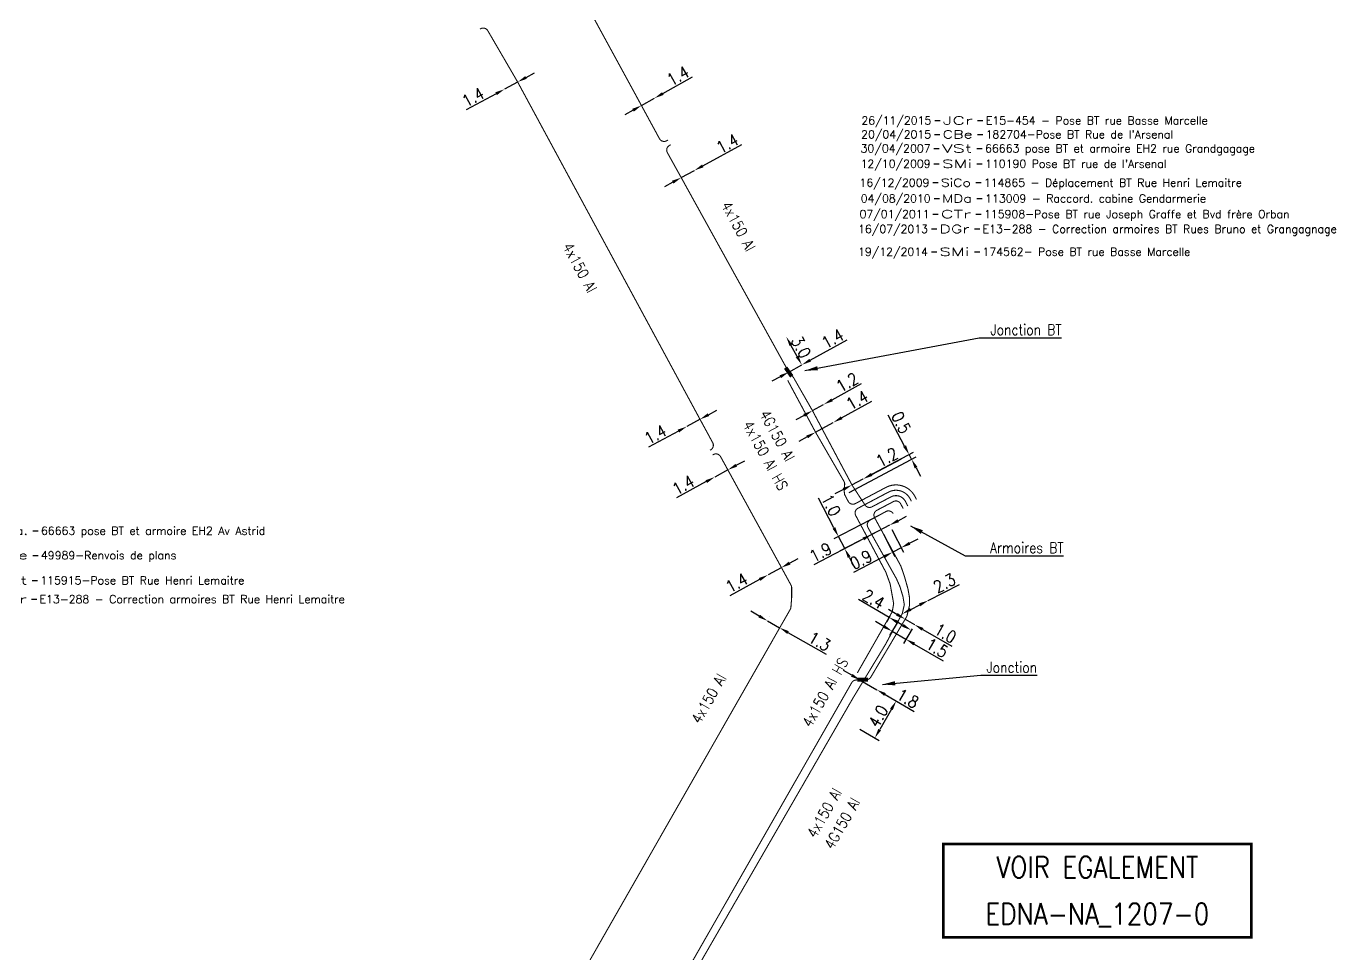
# Model space of a CAD drawing. Header units: millimetres. Extents: x 184011 to 185000, y 128010 to 128993.
# Drawn here: x 184451.2 to 184573.9, y 128199 to 128286 of the extents above; entities that cross this region are included whole.
import ezdxf
from ezdxf.enums import TextEntityAlignment as Align

# ---------------------------------------------------------------- set-up
doc = ezdxf.new("R2010")
doc.units = ezdxf.units.MM
doc.header["$PDMODE"] = 34
doc.linetypes.add('B_ST_Al', pattern=[2000, 1000, 1000])
doc.layers.get('0').update_dxf_attribs({"linetype": 'CONTINUOUS'})
doc.layers.get('DEFPOINTS').update_dxf_attribs({"linetype": 'CONTINUOUS'})
for name, color, linetype in [('B_110', 1, 'CONTINUOUS'), ('B_300', 7, 'CONTINUOUS'), ('B_908', 252, 'CONTINUOUS'), ('B_930', 7, 'CONTINUOUS')]:
    doc.layers.add(name, color=color, linetype=linetype)
doc.layers.add('B_910', color=7, linetype='CONTINUOUS', plot=False)
doc.styles.get("Standard").update_dxf_attribs({"font": 'romans.shx', "width": 0.85})
doc.linetypes.add('BT_HS', pattern='A,2,-1,["E",Standard,S=0.85,R=0,X=-0.27,Y=-0.4],-1', length=4)
doc.dimstyles.get("Standard").update_dxf_attribs({"dimtxt": 1.5, "dimasz": 1.2, "dimexe": 0.625, "dimexo": 0.625, "dimgap": 0.25, "dimtad": 1, "dimdec": 1, "dimzin": 0, "dimdsep": 46, "dimtxsty": 'Standard', "dimcen": -0.5, "dimadec": 0, "dimazin": 0, "dimtfac": 1, "dimtdec": 1, "dimtmove": 0, "dimatfit": 3, "dimfxl": 0, "dimtolj": 1, "dimtzin": 0, "dimarcsym": 0})

# ---------------------------------------------------------------- blocks, each defined once
blk = doc.blocks.new('GIS_MODF')
at = {"color": 0, "linetype": 'Continuous', "flags": 128}
for points in [[(-2.26, -0.01), (-1.76, -0.01)], [(1.76, -0.01), (2.26, -0.01)]]:
    blk.add_lwpolyline(points, dxfattribs=at)
at = {"color": 0, "linetype": 'Continuous'}
blk.add_attdef('DATE', text='', height=0.75, dxfattribs=at).set_placement((-2.58, -0.39), align=Align.RIGHT)
at = {"color": 0, "linetype": 'Continuous', "width": 3.590909}
blk.add_attdef('USER', text='', height=0.75, dxfattribs=at).set_placement((-1.52, -0.39), (1.31, -0.39), align=Align.FIT)
at = {"color": 0, "linetype": 'Continuous'}
blk.add_attdef('DESC', (2.53, -0.39), '', height=0.75, dxfattribs=at)
blk = doc.blocks.new('*D58')
at = {"layer": 'B_110', "color": 0, "linetype": 'Continuous', "lineweight": -2, "transparency": 16777216}
for p, q in [((184514.59, 128272.89), (184518.25, 128274.88)), ((184512.57, 128271.79), (184513.8, 128272.46)), ((184511.78, 128271.36), (184510.99, 128270.93))]:
    blk.add_line(p, q, dxfattribs=at)
at = {"layer": 'B_110', "color": 0, "linetype": 'Continuous', "transparency": 16777216}
for points in [[(184514.52, 128273.02), (184514.66, 128272.76), (184513.8, 128272.46)], [(184511.71, 128271.5), (184511.85, 128271.23), (184512.57, 128271.79)]]:
    blk.add_solid(points, dxfattribs=at)
at = {"layer": 'DEFPOINTS', "color": 0, "linetype": 'Continuous', "transparency": 16777216}
for p in [(184513.8, 128272.46), (184512.57, 128271.79), (184512.57, 128271.79)]:
    blk.add_point(p, dxfattribs=at)
at = {"layer": 'B_110', "color": 0, "linetype": 'Continuous', "transparency": 16777216, "insert": (184516.89, 128274.99), "char_height": 1.125, "attachment_point": 5, "rotation": 28.5107}
blk.add_mtext('\\A1;1.4', dxfattribs=at)
blk = doc.blocks.new('*D59')
at = {"layer": 'B_908', "color": 0, "linetype": 'Continuous', "lineweight": -2, "transparency": 16777216}
for p, q in [((184532.05, 128230.58), (184529.17, 128232.24)), ((184532.12, 128230.7), (184531.81, 128230.17)), ((184533.35, 128229.83), (184532.83, 128230.13)), ((184534.2, 128229.5), (184533.89, 128228.97))]:
    blk.add_line(p, q, dxfattribs=at)
at = {"layer": 'B_908', "color": 0, "linetype": 'Continuous', "transparency": 16777216}
for points in [[(184532.9, 128230.26), (184532.75, 128230), (184532.05, 128230.58)], [(184533.42, 128229.96), (184533.27, 128229.7), (184534.12, 128229.38)]]:
    blk.add_solid(points, dxfattribs=at)
at = {"layer": 'DEFPOINTS', "color": 0, "linetype": 'Continuous', "transparency": 16777216}
for p in [(184532.05, 128230.58), (184532.35, 128231.11), (184534.43, 128229.9)]:
    blk.add_point(p, dxfattribs=at)
at = {"layer": 'B_908', "color": 0, "linetype": 'Continuous', "transparency": 16777216, "insert": (184530.59, 128232.29), "char_height": 1.125, "attachment_point": 5, "rotation": 329.9436}
blk.add_mtext('\\A1;2.4', dxfattribs=at)
blk = doc.blocks.new('*D73')
at = {"layer": 'B_110', "color": 0, "linetype": 'Continuous', "lineweight": -2, "transparency": 16777216}
for p, q in [((184497.24, 128280.75), (184496.01, 128280.08)), ((184498.03, 128281.18), (184498.82, 128281.61)), ((184495.22, 128279.65), (184492.42, 128278.13))]:
    blk.add_line(p, q, dxfattribs=at)
at = {"layer": 'B_110', "color": 0, "linetype": 'Continuous', "transparency": 16777216}
for points in [[(184497.96, 128281.31), (184498.1, 128281.05), (184497.24, 128280.75)], [(184495.15, 128279.79), (184495.29, 128279.52), (184496.01, 128280.08)]]:
    blk.add_solid(points, dxfattribs=at)
at = {"layer": 'DEFPOINTS', "color": 0, "linetype": 'Continuous', "transparency": 16777216}
for p in [(184497.24, 128280.75), (184497.24, 128280.75), (184496.01, 128280.08)]:
    blk.add_point(p, dxfattribs=at)
at = {"layer": 'B_110', "color": 0, "linetype": 'Continuous', "transparency": 16777216, "insert": (184493.07, 128279.34), "char_height": 1.125, "attachment_point": 5, "rotation": 28.518}
blk.add_mtext('\\A1;1.4', dxfattribs=at)
blk = doc.blocks.new('*D74')
at = {"layer": 'B_110', "color": 0, "linetype": 'Continuous', "lineweight": -2, "transparency": 16777216}
for p, q in [((184515.12, 128249.57), (184515.91, 128250)), ((184514.33, 128249.14), (184513.1, 128248.47)), ((184512.31, 128248.04), (184509.51, 128246.52))]:
    blk.add_line(p, q, dxfattribs=at)
at = {"layer": 'B_110', "color": 0, "linetype": 'Continuous', "transparency": 16777216}
for points in [[(184515.05, 128249.7), (184515.19, 128249.44), (184514.33, 128249.14)], [(184512.24, 128248.17), (184512.38, 128247.91), (184513.1, 128248.47)]]:
    blk.add_solid(points, dxfattribs=at)
at = {"layer": 'DEFPOINTS', "color": 0, "linetype": 'Continuous', "transparency": 16777216}
for p in [(184514.33, 128249.14), (184514.33, 128249.14), (184513.1, 128248.47)]:
    blk.add_point(p, dxfattribs=at)
at = {"layer": 'B_110', "color": 0, "linetype": 'Continuous', "transparency": 16777216, "insert": (184510.15, 128247.72), "char_height": 1.125, "attachment_point": 5, "rotation": 28.5622}
blk.add_mtext('\\A1;1.4', dxfattribs=at)
blk = doc.blocks.new('*D75')
at = {"layer": 'B_110', "color": 0, "linetype": 'Continuous', "lineweight": -2, "transparency": 16777216}
for p, q in [((184517.73, 128244.83), (184518.52, 128245.26)), ((184516.94, 128244.4), (184515.71, 128243.73)), ((184514.92, 128243.3), (184512.12, 128241.78))]:
    blk.add_line(p, q, dxfattribs=at)
at = {"layer": 'B_110', "color": 0, "linetype": 'Continuous', "transparency": 16777216}
for points in [[(184517.66, 128244.96), (184517.8, 128244.7), (184516.94, 128244.4)], [(184514.85, 128243.43), (184514.99, 128243.17), (184515.71, 128243.73)]]:
    blk.add_solid(points, dxfattribs=at)
at = {"layer": 'DEFPOINTS', "color": 0, "linetype": 'Continuous', "transparency": 16777216}
for p in [(184515.71, 128243.73), (184516.94, 128244.4), (184516.94, 128244.4)]:
    blk.add_point(p, dxfattribs=at)
at = {"layer": 'B_110', "color": 0, "linetype": 'Continuous', "transparency": 16777216, "insert": (184512.76, 128242.98), "char_height": 1.125, "attachment_point": 5, "rotation": 28.5622}
blk.add_mtext('\\A1;1.4', dxfattribs=at)
blk = doc.blocks.new('*D76')
at = {"layer": 'B_110', "color": 0, "linetype": 'Continuous', "lineweight": -2, "transparency": 16777216}
for p, q in [((184521.94, 128235.23), (184520.71, 128234.56)), ((184522.73, 128235.66), (184523.52, 128236.09)), ((184519.92, 128234.13), (184517.12, 128232.61))]:
    blk.add_line(p, q, dxfattribs=at)
at = {"layer": 'B_110', "color": 0, "linetype": 'Continuous', "transparency": 16777216}
for points in [[(184522.66, 128235.8), (184522.8, 128235.53), (184521.94, 128235.23)], [(184519.84, 128234.27), (184519.99, 128234), (184520.71, 128234.56)]]:
    blk.add_solid(points, dxfattribs=at)
at = {"layer": 'DEFPOINTS', "color": 0, "linetype": 'Continuous', "transparency": 16777216}
for p in [(184521.94, 128235.23), (184521.94, 128235.23), (184520.71, 128234.56)]:
    blk.add_point(p, dxfattribs=at)
at = {"layer": 'B_110', "color": 0, "linetype": 'Continuous', "transparency": 16777216, "insert": (184517.76, 128233.82), "char_height": 1.125, "attachment_point": 5, "rotation": 28.5622}
blk.add_mtext('\\A1;1.4', dxfattribs=at)
blk = doc.blocks.new('*D77')
at = {"layer": 'B_110', "color": 0, "linetype": 'Continuous', "lineweight": -2, "transparency": 16777216}
for p, q in [((184519.88, 128230.7), (184519.1, 128231.15)), ((184520.66, 128230.25), (184521.79, 128229.61)), ((184520.89, 128230.66), (184520.89, 128230.66)), ((184522.02, 128230.02), (184522.02, 128230.02)), ((184522.57, 128229.16), (184526.15, 128227.12))]:
    blk.add_line(p, q, dxfattribs=at)
at = {"layer": 'B_110', "color": 0, "linetype": 'Continuous', "transparency": 16777216}
for points in [[(184519.95, 128230.83), (184519.81, 128230.57), (184520.66, 128230.25)], [(184522.65, 128229.29), (184522.5, 128229.03), (184521.79, 128229.61)]]:
    blk.add_solid(points, dxfattribs=at)
at = {"layer": 'DEFPOINTS', "color": 0, "linetype": 'Continuous', "transparency": 16777216}
for p in [(184520.66, 128230.25), (184521.79, 128229.61), (184521.79, 128229.61)]:
    blk.add_point(p, dxfattribs=at)
at = {"layer": 'B_110', "color": 0, "linetype": 'Continuous', "transparency": 16777216, "insert": (184525.54, 128228.33), "char_height": 1.125, "attachment_point": 5, "rotation": 330.274}
blk.add_mtext('\\A1;1.3', dxfattribs=at)
blk = doc.blocks.new('*D137')
at = {"layer": 'B_110', "color": 0, "linetype": 'Continuous', "lineweight": -2, "transparency": 16777216}
for p, q in [((184528.56, 128225.15), (184527.78, 128225.6)), ((184529.34, 128224.7), (184530.9, 128223.8)), ((184531.68, 128223.35), (184534.39, 128221.77))]:
    blk.add_line(p, q, dxfattribs=at)
at = {"layer": 'B_110', "color": 0, "linetype": 'Continuous', "transparency": 16777216}
for points in [[(184528.63, 128225.28), (184528.48, 128225.02), (184529.34, 128224.7)], [(184531.75, 128223.48), (184531.6, 128223.22), (184530.9, 128223.8)]]:
    blk.add_solid(points, dxfattribs=at)
at = {"layer": 'DEFPOINTS', "color": 0, "linetype": 'Continuous', "transparency": 16777216}
for p in [(184529.34, 128224.7), (184530.9, 128223.8), (184530.9, 128223.8)]:
    blk.add_point(p, dxfattribs=at)
at = {"layer": 'B_110', "color": 0, "linetype": 'Continuous', "transparency": 16777216, "insert": (184533.8, 128222.98), "char_height": 1.125, "attachment_point": 5, "rotation": 329.9436}
blk.add_mtext('\\A1;1.8', dxfattribs=at)
blk = doc.blocks.new('*D138')
at = {"layer": 'B_110', "color": 0, "linetype": 'Continuous', "lineweight": -2, "transparency": 16777216}
for p, q in [((184531.3, 128223.56), (184533.13, 128222.51)), ((184532.27, 128221.96), (184531.17, 128220.06)), ((184529.3, 128220.1), (184531.12, 128219.04))]:
    blk.add_line(p, q, dxfattribs=at)
at = {"layer": 'B_110', "color": 0, "linetype": 'Continuous', "transparency": 16777216}
for points in [[(184532.14, 128222.04), (184532.4, 128221.89), (184532.72, 128222.74)], [(184531.04, 128220.13), (184531.3, 128219.98), (184530.72, 128219.28)]]:
    blk.add_solid(points, dxfattribs=at)
at = {"layer": 'DEFPOINTS', "color": 0, "linetype": 'Continuous', "transparency": 16777216}
for p in [(184530.9, 128223.8), (184528.89, 128220.34), (184530.72, 128219.28)]:
    blk.add_point(p, dxfattribs=at)
at = {"layer": 'B_110', "color": 0, "linetype": 'Continuous', "transparency": 16777216, "insert": (184531.03, 128221.31), "char_height": 1.125, "attachment_point": 5, "rotation": 59.9436}
blk.add_mtext('\\A1;4.0', dxfattribs=at)
blk = doc.blocks.new('*D139')
at = {"layer": 'B_110', "color": 0, "linetype": 'Continuous', "lineweight": -2, "transparency": 16777216}
for p, q in [((184532.79, 128230.86), (184532.01, 128231.31)), ((184533.56, 128230.41), (184534.43, 128229.9)), ((184535.21, 128229.45), (184537.93, 128227.88))]:
    blk.add_line(p, q, dxfattribs=at)
at = {"layer": 'B_110', "color": 0, "linetype": 'Continuous', "transparency": 16777216}
for points in [[(184532.86, 128230.99), (184532.71, 128230.73), (184533.56, 128230.41)], [(184535.28, 128229.58), (184535.13, 128229.32), (184534.43, 128229.9)]]:
    blk.add_solid(points, dxfattribs=at)
at = {"layer": 'DEFPOINTS', "color": 0, "linetype": 'Continuous', "transparency": 16777216}
for p in [(184533.56, 128230.41), (184534.43, 128229.9), (184534.43, 128229.9)]:
    blk.add_point(p, dxfattribs=at)
at = {"layer": 'B_110', "color": 0, "linetype": 'Continuous', "transparency": 16777216, "insert": (184537.33, 128229.09), "char_height": 1.125, "attachment_point": 5, "rotation": 329.9436}
blk.add_mtext('\\A1;1.0', dxfattribs=at)
blk = doc.blocks.new('*D140')
at = {"layer": 'B_110', "color": 0, "linetype": 'Continuous', "lineweight": -2, "transparency": 16777216}
blk.add_line((184523.43, 128255.03), (184522.85, 128256.08), dxfattribs=at)
at = {"layer": 'B_110', "color": 0, "linetype": 'Continuous', "transparency": 16777216}
for points in [[(184522.98, 128256.15), (184522.72, 128256.01), (184522.42, 128256.87)], [(184523.56, 128255.1), (184523.3, 128254.96), (184523.87, 128254.24)]]:
    blk.add_solid(points, dxfattribs=at)
at = {"layer": 'DEFPOINTS', "color": 0, "linetype": 'Continuous', "transparency": 16777216}
for p in [(184522.42, 128256.87), (184522.42, 128256.87), (184523.87, 128254.24)]:
    blk.add_point(p, dxfattribs=at)
at = {"layer": 'B_110', "color": 0, "linetype": 'Continuous', "transparency": 16777216, "insert": (184523.8, 128255.91), "char_height": 1.125, "attachment_point": 5, "rotation": 298.9221}
blk.add_mtext('\\A1;3.0', dxfattribs=at)
blk = doc.blocks.new('*D141')
at = {"layer": 'B_110', "color": 0, "linetype": 'Continuous', "lineweight": -2, "transparency": 16777216}
for p, q in [((184524.66, 128254.68), (184528.12, 128256.6)), ((184522.64, 128253.57), (184523.87, 128254.24)), ((184521.85, 128253.13), (184521.07, 128252.7))]:
    blk.add_line(p, q, dxfattribs=at)
at = {"layer": 'B_110', "color": 0, "linetype": 'Continuous', "transparency": 16777216}
for points in [[(184524.58, 128254.81), (184524.73, 128254.55), (184523.87, 128254.24)], [(184521.78, 128253.26), (184521.93, 128253), (184522.64, 128253.57)]]:
    blk.add_solid(points, dxfattribs=at)
at = {"layer": 'DEFPOINTS', "color": 0, "linetype": 'Continuous', "transparency": 16777216}
for p in [(184522.64, 128253.57), (184523.87, 128254.24), (184523.87, 128254.24)]:
    blk.add_point(p, dxfattribs=at)
at = {"layer": 'B_110', "color": 0, "linetype": 'Continuous', "transparency": 16777216, "insert": (184526.76, 128256.7), "char_height": 1.125, "attachment_point": 5, "rotation": 28.9221}
blk.add_mtext('\\A1;1.4', dxfattribs=at)
blk = doc.blocks.new('*D142')
at = {"layer": 'B_908', "color": 0, "linetype": 'Continuous', "lineweight": -2, "transparency": 16777216}
for p, q in [((184533.51, 128246.63), (184531.97, 128249.53)), ((184530.04, 128243.77), (184534.34, 128246.06)), ((184528.31, 128242.29), (184534.58, 128245.61)), ((184534.16, 128245.39), (184533.93, 128245.84)), ((184534.58, 128244.6), (184535.01, 128243.8))]:
    blk.add_line(p, q, dxfattribs=at)
at = {"layer": 'B_908', "color": 0, "linetype": 'Continuous', "transparency": 16777216}
for points in [[(184533.64, 128246.7), (184533.37, 128246.56), (184533.93, 128245.84)], [(184534.72, 128244.67), (184534.45, 128244.53), (184534.16, 128245.39)]]:
    blk.add_solid(points, dxfattribs=at)
at = {"layer": 'DEFPOINTS', "color": 0, "linetype": 'Continuous', "transparency": 16777216}
for p in [(184533.93, 128245.84), (184529.63, 128243.55), (184527.89, 128242.07)]:
    blk.add_point(p, dxfattribs=at)
at = {"layer": 'B_908', "color": 0, "linetype": 'Continuous', "transparency": 16777216, "insert": (184533.19, 128248.83), "char_height": 1.125, "attachment_point": 5, "rotation": 297.961}
blk.add_mtext('\\A1;0.5', dxfattribs=at)
blk = doc.blocks.new('*D143')
at = {"layer": 'B_110', "color": 0, "linetype": 'Continuous', "lineweight": -2, "transparency": 16777216}
for p, q in [((184526.71, 128250.96), (184529.46, 128252.49)), ((184524.87, 128249.95), (184525.92, 128250.53)), ((184524.09, 128249.51), (184523.3, 128249.08))]:
    blk.add_line(p, q, dxfattribs=at)
at = {"layer": 'B_110', "color": 0, "linetype": 'Continuous', "transparency": 16777216}
for points in [[(184526.64, 128251.09), (184526.78, 128250.83), (184525.92, 128250.53)], [(184524.01, 128249.64), (184524.16, 128249.38), (184524.87, 128249.95)]]:
    blk.add_solid(points, dxfattribs=at)
at = {"layer": 'DEFPOINTS', "color": 0, "linetype": 'Continuous', "transparency": 16777216}
for p in [(184524.87, 128249.95), (184525.92, 128250.53), (184525.92, 128250.53)]:
    blk.add_point(p, dxfattribs=at)
at = {"layer": 'B_110', "color": 0, "linetype": 'Continuous', "transparency": 16777216, "insert": (184528.12, 128252.6), "char_height": 1.125, "attachment_point": 5, "rotation": 28.9657}
blk.add_mtext('\\A1;1.2', dxfattribs=at)
blk = doc.blocks.new('*D144')
at = {"layer": 'B_110', "color": 0, "linetype": 'Continuous', "lineweight": -2, "transparency": 16777216}
for p, q in [((184530.42, 128243.97), (184533.2, 128245.45)), ((184527.77, 128242.57), (184526.98, 128242.15)), ((184528.57, 128242.99), (184529.63, 128243.55))]:
    blk.add_line(p, q, dxfattribs=at)
at = {"layer": 'B_110', "color": 0, "linetype": 'Continuous', "transparency": 16777216}
for points in [[(184530.35, 128244.11), (184530.49, 128243.84), (184529.63, 128243.55)], [(184527.7, 128242.7), (184527.84, 128242.44), (184528.57, 128242.99)]]:
    blk.add_solid(points, dxfattribs=at)
at = {"layer": 'DEFPOINTS', "color": 0, "linetype": 'Continuous', "transparency": 16777216}
for p in [(184528.57, 128242.99), (184529.63, 128243.55), (184529.63, 128243.55)]:
    blk.add_point(p, dxfattribs=at)
at = {"layer": 'B_110', "color": 0, "linetype": 'Continuous', "transparency": 16777216, "insert": (184531.85, 128245.58), "char_height": 1.125, "attachment_point": 5, "rotation": 27.9617}
blk.add_mtext('\\A1;1.2', dxfattribs=at)
blk = doc.blocks.new('*D145')
at = {"layer": 'B_110', "color": 0, "linetype": 'Continuous', "lineweight": -2, "transparency": 16777216}
for p, q in [((184532.31, 128238.8), (184533.4, 128236.69)), ((184531.52, 128238.38), (184532.6, 128236.27)), ((184533.98, 128237.52), (184534.78, 128237.94)), ((184531.59, 128236.27), (184528.72, 128234.77)), ((184533.18, 128237.1), (184532.39, 128236.69))]:
    blk.add_line(p, q, dxfattribs=at)
at = {"layer": 'B_110', "color": 0, "linetype": 'Continuous', "transparency": 16777216}
for points in [[(184533.91, 128237.65), (184534.05, 128237.39), (184533.18, 128237.1)], [(184531.52, 128236.4), (184531.66, 128236.14), (184532.39, 128236.69)]]:
    blk.add_solid(points, dxfattribs=at)
at = {"layer": 'DEFPOINTS', "color": 0, "linetype": 'Continuous', "transparency": 16777216}
for p in [(184531.3, 128238.8), (184532.1, 128239.22), (184533.18, 128237.1)]:
    blk.add_point(p, dxfattribs=at)
at = {"layer": 'B_110', "color": 0, "linetype": 'Continuous', "transparency": 16777216, "insert": (184529.41, 128235.98), "char_height": 1.125, "attachment_point": 5, "rotation": 27.5719}
blk.add_mtext('\\A1;0.9', dxfattribs=at)
blk = doc.blocks.new('*D146')
at = {"layer": 'B_908', "color": 0, "linetype": 'Continuous', "lineweight": -2, "transparency": 16777216}
for p, q in [((184527.6, 128249.28), (184530.42, 128250.84)), ((184525.16, 128247.93), (184526.82, 128248.84)), ((184524.37, 128247.49), (184523.59, 128247.06))]:
    blk.add_line(p, q, dxfattribs=at)
at = {"layer": 'B_908', "color": 0, "linetype": 'Continuous', "transparency": 16777216}
for points in [[(184527.53, 128249.41), (184527.68, 128249.15), (184526.82, 128248.84)], [(184524.3, 128247.62), (184524.45, 128247.36), (184525.16, 128247.93)]]:
    blk.add_solid(points, dxfattribs=at)
at = {"layer": 'DEFPOINTS', "color": 0, "linetype": 'Continuous', "transparency": 16777216}
for p in [(184526.82, 128248.84), (184526.82, 128248.84), (184525.16, 128247.93)]:
    blk.add_point(p, dxfattribs=at)
at = {"layer": 'B_908', "color": 0, "linetype": 'Continuous', "transparency": 16777216, "insert": (184529.06, 128250.94), "char_height": 1.125, "attachment_point": 5, "rotation": 28.9657}
blk.add_mtext('\\A1;1.4', dxfattribs=at)
blk = doc.blocks.new('B_300_03')
at = {"color": 0, "linetype": 'Continuous'}
blk.add_solid([(-0.5, 0.1875), (-0.5, -0.1875), (0.5, 0.1875), (0.5, -0.1875)], dxfattribs=at)
at = {"color": 0, "linetype": 'Continuous', "width": 0.75, "flags": 3}
for tag, p in [('DEF_LEG', (0, -4.25)), ('DEF_COUP', (0, -6.75)), ('DEF_TYPE', (0, -9.25))]:
    blk.add_attdef(tag, text='', height=1.2, dxfattribs=at).set_placement(p, align=Align.MIDDLE)
blk = doc.blocks.new('*D149')
at = {"layer": 'B_110', "color": 0, "linetype": 'Continuous', "lineweight": -2, "transparency": 16777216}
for p, q in [((184531.56, 128229.73), (184530.78, 128230.18)), ((184532.89, 128230.23), (184532.1, 128228.87)), ((184532.34, 128229.28), (184533.63, 128228.53)), ((184534.2, 128229.5), (184533.4, 128228.12)), ((184534.41, 128228.08), (184537.13, 128226.51))]:
    blk.add_line(p, q, dxfattribs=at)
at = {"layer": 'B_110', "color": 0, "linetype": 'Continuous', "transparency": 16777216}
for points in [[(184531.63, 128229.86), (184531.48, 128229.6), (184532.34, 128229.28)], [(184534.49, 128228.21), (184534.34, 128227.95), (184533.63, 128228.53)]]:
    blk.add_solid(points, dxfattribs=at)
at = {"layer": 'DEFPOINTS', "color": 0, "linetype": 'Continuous', "transparency": 16777216}
for p in [(184533.12, 128230.64), (184534.43, 128229.9), (184533.63, 128228.53)]:
    blk.add_point(p, dxfattribs=at)
at = {"layer": 'B_110', "color": 0, "linetype": 'Continuous', "transparency": 16777216, "insert": (184536.54, 128227.72), "char_height": 1.125, "attachment_point": 5, "rotation": 329.9436}
blk.add_mtext('\\A1;1.5', dxfattribs=at)
blk = doc.blocks.new('*D150')
at = {"layer": 'B_110', "color": 0, "linetype": 'Continuous', "lineweight": -2, "transparency": 16777216}
for p, q in [((184535.72, 128232.16), (184538.64, 128233.66)), ((184534.08, 128231.32), (184534.92, 128231.75))]:
    blk.add_line(p, q, dxfattribs=at)
at = {"layer": 'B_110', "color": 0, "linetype": 'Continuous', "transparency": 16777216}
for points in [[(184534.01, 128231.46), (184534.15, 128231.19), (184533.28, 128230.91)], [(184534.85, 128231.89), (184534.99, 128231.62), (184535.72, 128232.16)]]:
    blk.add_solid(points, dxfattribs=at)
at = {"layer": 'DEFPOINTS', "color": 0, "linetype": 'Continuous', "transparency": 16777216}
for p in [(184535.72, 128232.16), (184535.72, 128232.16), (184533.28, 128230.91)]:
    blk.add_point(p, dxfattribs=at)
at = {"layer": 'B_110', "color": 0, "linetype": 'Continuous', "transparency": 16777216, "insert": (184537.24, 128233.79), "char_height": 1.125, "attachment_point": 5, "rotation": 27.1711}
blk.add_mtext('\\A1;2.3', dxfattribs=at)
blk = doc.blocks.new('*D151')
at = {"layer": 'B_110', "color": 0, "linetype": 'Continuous', "lineweight": -2, "transparency": 16777216}
for p, q in [((184526.88, 128238.96), (184525.43, 128241.75)), ((184531.09, 128240.14), (184526.88, 128237.95)), ((184531.68, 128239), (184527.48, 128236.81)), ((184527.89, 128237.02), (184527.3, 128238.16)), ((184528.31, 128236.22), (184528.73, 128235.43))]:
    blk.add_line(p, q, dxfattribs=at)
at = {"layer": 'B_110', "color": 0, "linetype": 'Continuous', "transparency": 16777216}
for points in [[(184527.01, 128239.03), (184526.75, 128238.89), (184527.3, 128238.16)], [(184528.44, 128236.29), (184528.18, 128236.15), (184527.89, 128237.02)]]:
    blk.add_solid(points, dxfattribs=at)
at = {"layer": 'DEFPOINTS', "color": 0, "linetype": 'Continuous', "transparency": 16777216}
for p in [(184531.5, 128240.36), (184532.1, 128239.22), (184527.89, 128237.02)]:
    blk.add_point(p, dxfattribs=at)
at = {"layer": 'B_110', "color": 0, "linetype": 'Continuous', "transparency": 16777216, "insert": (184526.61, 128241.1), "char_height": 1.125, "attachment_point": 5, "rotation": 297.5523}
blk.add_mtext('\\A1;1.0', dxfattribs=at)
blk = doc.blocks.new('*D152')
at = {"layer": 'B_110', "color": 0, "linetype": 'Continuous', "lineweight": -2, "transparency": 16777216}
for p, q in [((184532.9, 128239.63), (184533.69, 128240.05)), ((184532.1, 128239.22), (184530.44, 128238.35)), ((184529.64, 128237.93), (184525, 128235.51))]:
    blk.add_line(p, q, dxfattribs=at)
at = {"layer": 'B_110', "color": 0, "linetype": 'Continuous', "transparency": 16777216}
for points in [[(184532.83, 128239.77), (184532.97, 128239.5), (184532.1, 128239.22)], [(184529.57, 128238.06), (184529.71, 128237.8), (184530.44, 128238.35)]]:
    blk.add_solid(points, dxfattribs=at)
at = {"layer": 'DEFPOINTS', "color": 0, "linetype": 'Continuous', "transparency": 16777216}
for p in [(184532.1, 128239.22), (184532.1, 128239.22), (184530.44, 128238.35)]:
    blk.add_point(p, dxfattribs=at)
at = {"layer": 'B_110', "color": 0, "linetype": 'Continuous', "transparency": 16777216, "insert": (184525.63, 128236.68), "char_height": 1.125, "attachment_point": 5, "rotation": 27.6037}
blk.add_mtext('\\A1;1.9', dxfattribs=at)
blk = doc.blocks.new('*D272')
at = {"layer": 'B_110', "color": 0, "linetype": 'Continuous', "lineweight": -2, "transparency": 16777216}
for p, q in [((184510.85, 128279.67), (184513.63, 128281.23)), ((184508.84, 128278.55), (184510.06, 128279.23)), ((184508.06, 128278.11), (184507.27, 128277.66))]:
    blk.add_line(p, q, dxfattribs=at)
at = {"layer": 'B_110', "color": 0, "linetype": 'Continuous', "transparency": 16777216}
for points in [[(184510.77, 128279.8), (184510.92, 128279.54), (184510.06, 128279.23)], [(184507.98, 128278.24), (184508.13, 128277.97), (184508.84, 128278.55)]]:
    blk.add_solid(points, dxfattribs=at)
at = {"layer": 'DEFPOINTS', "color": 0, "linetype": 'Continuous', "transparency": 16777216}
for p in [(184510.06, 128279.23), (184510.06, 128279.23), (184508.84, 128278.55)]:
    blk.add_point(p, dxfattribs=at)
at = {"layer": 'B_110', "color": 0, "linetype": 'Continuous', "transparency": 16777216, "insert": (184512.26, 128281.33), "char_height": 1.125, "attachment_point": 5, "rotation": 29.319}
blk.add_mtext('\\A1;1.4', dxfattribs=at)

msp = doc.modelspace()

# ---------------------------------------------------------------- linework, layer by layer
at = {"layer": 'B_110', "linetype": 'B_ST_Al', "const_width": 0.1}
for points in [[(184511.34, 128275.31), (184511.2, 128275.24, -0.413353), (184510.53, 128275.44), (184508.84, 128278.55), (184497.48, 128299.39), (184494.61, 128304.67, -0.416283), (184494.81, 128305.35), (184494.94, 128305.41)], [(184515.27, 128246.24), (184515.32, 128246.27, 0.416042), (184515.52, 128246.95), (184514.33, 128249.14), (184497.24, 128280.75), (184494.44, 128285.56, 0.411815), (184493.76, 128285.74), (184493.71, 128285.72)], [(184511.58, 128274.87), (184511.47, 128274.81, 0.417746), (184511.27, 128274.13), (184512.57, 128271.79), (184522.62, 128253.62, 0.055492), (184522.68, 128253.53), (184523.06, 128253.1, -0.051926), (184523.12, 128253.01), (184524.87, 128249.95), (184528.57, 128242.99), (184529.8, 128241.1, 0.386806), (184530.45, 128240.94), (184532.23, 128241.87, -0.415178), (184533.58, 128241.45), (184533.81, 128241.01)], [(184500.59, 128193.47, 0.41461), (184501.28, 128193.65), (184502.67, 128196.1), (184521.8, 128229.6), (184522.79, 128231.33, 0.109518), (184522.85, 128231.53), (184522.92, 128232.38, 0.02182), (184522.92, 128232.42), (184522.92, 128233.36, 0.124061), (184522.86, 128233.6), (184521.96, 128235.25), (184516.94, 128244.4), (184516.26, 128245.64, 0.411477), (184515.58, 128245.84), (184515.51, 128245.8)], [(184533.37, 128240.78), (184533.14, 128241.22, 0.415178), (184532.46, 128241.43), (184530.9, 128240.61, 0.417636), (184530.69, 128239.93), (184533.16, 128235.38), (184533.5, 128234.38), (184533.82, 128233.25), (184533.96, 128232.46), (184533.96, 128231.67), (184533.72, 128230.69), (184533.56, 128230.41), (184530.34, 128224.98, -0.255745), (184529.93, 128224.74), (184529.59, 128224.73), (184528.97, 128224.71, 0.260167), (184528.55, 128224.46), (184510.39, 128192.7), (184508.87, 128190.05, 0.415891), (184509.05, 128189.36), (184510.02, 128188.81)], [(184532.44, 128240.3), (184532.43, 128240.3, 0.412377), (184531.76, 128240.5), (184530.27, 128239.69, 0.418153), (184530.07, 128239.01), (184530.43, 128238.34), (184532.74, 128234.2), (184533.07, 128233.46), (184533.35, 128232.53), (184533.48, 128231.75), (184533.28, 128230.91), (184533.12, 128230.64), (184531.7, 128228.02), (184528.64, 128222.97), (184524.87, 128216.43), (184511.72, 128193.65)]]:
    msp.add_lwpolyline(points, format="xyb", dxfattribs=at)
at = {"layer": 'B_908', "linetype": 'BT_HS', "const_width": 0.1}
for points in [[(184534.62, 128241.63), (184534.47, 128241.92, 0.415178), (184531.76, 128242.76), (184528.89, 128241.24, -0.413352), (184528.22, 128241.45), (184527.89, 128242.07), (184527.83, 128242.5), (184527.89, 128243.03, 0.157473), (184527.82, 128243.33), (184525.16, 128247.93), (184522.55, 128252.79)], [(184529.08, 128225.38), (184532.35, 128231.11), (184532.48, 128231.87), (184532.15, 128233.71), (184531.75, 128234.81), (184528.92, 128240.13, -0.415076), (184529.13, 128240.8), (184532, 128242.32, -0.415178), (184534.03, 128241.68), (184534.14, 128241.46)]]:
    msp.add_lwpolyline(points, format="xyb", dxfattribs=at)
at = {"layer": 'B_930', "const_width": 0.25}
msp.add_lwpolyline([(184537.15, 128209.34), (184565.99, 128209.34), (184565.99, 128200.6), (184537.15, 128200.6)], close=True, dxfattribs=at)

# ---------------------------------------------------------------- block references
at = {"layer": 'B_300'}
for p, rotation in [((184522.64, 128253.57), 305.1510681678016), ((184529.59, 128224.73), 359.9999999990063)]:
    msp.add_blockref('B_300_03', p, dxfattribs=dict(at, rotation=rotation))
at = {"layer": 'B_910'}
ref = msp.add_blockref('GIS_MODF', (184538.59, 128277.16), dxfattribs=at)
ref.add_attrib('DATE', '26/11/2015', dxfattribs={"layer": '0', "color": 0, "linetype": 'Continuous', "height": 0.75}).set_placement((184536.01, 128276.77), align=Align.RIGHT)
ref.add_attrib('USER', 'JCr', dxfattribs={"layer": '0', "color": 0, "linetype": 'Continuous', "height": 0.75, "width": 1.612245}).set_placement((184537.08, 128276.77), (184539.9, 128276.77), align=Align.FIT)
ref.add_attrib('DESC', 'E15-454 - Pose BT rue Basse Marcelle', (184541.12, 128276.77), dxfattribs={"layer": '0', "color": 0, "linetype": 'Continuous', "height": 0.75})
ref = msp.add_blockref('GIS_MODF', (184538.58, 128275.85), dxfattribs=at)
ref.add_attrib('DATE', '20/04/2015', dxfattribs={"layer": '0', "color": 0, "linetype": 'Continuous', "height": 0.75}).set_placement((184535.99, 128275.47), align=Align.RIGHT)
ref.add_attrib('USER', 'CBe', dxfattribs={"layer": '0', "color": 0, "linetype": 'Continuous', "height": 0.75, "width": 1.385965}).set_placement((184537.06, 128275.47), (184539.88, 128275.47), align=Align.FIT)
ref.add_attrib('DESC', "182704-Pose BT Rue de l'Arsenal", (184541.1, 128275.47), dxfattribs={"layer": '0', "color": 0, "linetype": 'Continuous', "height": 0.75})
ref = msp.add_blockref('GIS_MODF', (184538.52, 128274.53), dxfattribs=at)
ref.add_attrib('DATE', '30/04/2007', dxfattribs={"layer": '0', "color": 0, "linetype": 'Continuous', "height": 0.75}).set_placement((184535.94, 128274.15), align=Align.RIGHT)
ref.add_attrib('USER', 'VSt', dxfattribs={"layer": '0', "color": 0, "linetype": 'Continuous', "height": 0.75, "width": 1.645833}).set_placement((184537.01, 128274.15), (184539.83, 128274.15), align=Align.FIT)
ref.add_attrib('DESC', '66663 pose BT et armoire EH2 rue Grandgagage', (184541.05, 128274.15), dxfattribs={"layer": '0', "color": 0, "linetype": 'Continuous', "height": 0.75})
ref = msp.add_blockref('GIS_MODF', (184538.52, 128273.09), dxfattribs=at)
ref.add_attrib('DATE', '12/10/2009', dxfattribs={"layer": '0', "color": 0, "linetype": 'Continuous', "height": 0.75}).set_placement((184535.94, 128272.71), align=Align.RIGHT)
ref.add_attrib('USER', 'SMi', dxfattribs={"layer": '0', "color": 0, "linetype": 'Continuous', "height": 0.75, "width": 1.612245}).set_placement((184537.01, 128272.71), (184539.83, 128272.71), align=Align.FIT)
ref.add_attrib('DESC', "110190 Pose BT rue de l'Arsenal", (184541.05, 128272.71), dxfattribs={"layer": '0', "color": 0, "linetype": 'Continuous', "height": 0.75})
ref = msp.add_blockref('GIS_MODF', (184538.41, 128271.33), dxfattribs=at)
ref.add_attrib('DATE', '16/12/2009', dxfattribs={"layer": '0', "color": 0, "linetype": 'Continuous', "height": 0.75}).set_placement((184535.83, 128270.94), align=Align.RIGHT)
ref.add_attrib('USER', 'SiCo', dxfattribs={"layer": '0', "color": 0, "linetype": 'Continuous', "height": 0.75, "width": 1.215385}).set_placement((184536.9, 128270.94), (184539.72, 128270.94), align=Align.FIT)
ref.add_attrib('DESC', '114865 - Déplacement BT Rue Henri Lemaitre', (184540.94, 128270.94), dxfattribs={"layer": '0', "color": 0, "linetype": 'Continuous', "height": 0.75})
ref = msp.add_blockref('GIS_MODF', (184538.53, 128269.84), dxfattribs=at)
ref.add_attrib('DATE', '04/08/2010', dxfattribs={"layer": '0', "color": 0, "linetype": 'Continuous', "height": 0.75}).set_placement((184535.95, 128269.46), align=Align.RIGHT)
ref.add_attrib('USER', 'MDa', dxfattribs={"layer": '0', "color": 0, "linetype": 'Continuous', "height": 0.75, "width": 1.316667}).set_placement((184537.02, 128269.46), (184539.84, 128269.46), align=Align.FIT)
ref.add_attrib('DESC', '113009 - Raccord. cabine Gendarmerie', (184541.06, 128269.46), dxfattribs={"layer": '0', "color": 0, "linetype": 'Continuous', "height": 0.75})
ref = msp.add_blockref('GIS_MODF', (184538.42, 128268.39), dxfattribs=at)
ref.add_attrib('DATE', '07/01/2011', dxfattribs={"layer": '0', "color": 0, "linetype": 'Continuous', "height": 0.75}).set_placement((184535.84, 128268), align=Align.RIGHT)
ref.add_attrib('USER', 'CTr', dxfattribs={"layer": '0', "color": 0, "linetype": 'Continuous', "height": 0.75, "width": 1.612245}).set_placement((184536.9, 128268), (184539.73, 128268), align=Align.FIT)
ref.add_attrib('DESC', '115908-Pose BT rue Joseph Graffe et Bvd frère Orban', (184540.95, 128268), dxfattribs={"layer": '0', "color": 0, "linetype": 'Continuous', "height": 0.75})
ref = msp.add_blockref('GIS_MODF', (184538.29, 128266.99), dxfattribs=at)
ref.add_attrib('DATE', '16/07/2013', dxfattribs={"layer": '0', "color": 0, "linetype": 'Continuous', "height": 0.75}).set_placement((184535.7, 128266.6), align=Align.RIGHT)
ref.add_attrib('USER', 'DGr', dxfattribs={"layer": '0', "color": 0, "linetype": 'Continuous', "height": 0.75, "width": 1.462963}).set_placement((184536.77, 128266.6), (184539.59, 128266.6), align=Align.FIT)
ref.add_attrib('DESC', 'E13-288 - Correction armoires BT Rues Bruno et Grangagnage', (184540.81, 128266.6), dxfattribs={"layer": '0', "color": 0, "linetype": 'Continuous', "height": 0.75})
ref = msp.add_blockref('GIS_MODF', (184538.29, 128264.86), dxfattribs=at)
ref.add_attrib('DATE', '19/12/2014', dxfattribs={"layer": '0', "color": 0, "linetype": 'Continuous', "height": 0.75}).set_placement((184535.7, 128264.47), align=Align.RIGHT)
ref.add_attrib('USER', 'SMi', dxfattribs={"layer": '0', "color": 0, "linetype": 'Continuous', "height": 0.75, "width": 1.612245}).set_placement((184536.77, 128264.47), (184539.59, 128264.47), align=Align.FIT)
ref.add_attrib('DESC', '174562- Pose BT rue Basse Marcelle', (184540.81, 128264.47), dxfattribs={"layer": '0', "color": 0, "linetype": 'Continuous', "height": 0.75})
ref = msp.add_blockref('GIS_MODF', (184450.03, 128238.71), dxfattribs=at)
ref.add_attrib('DATE', '27/11/2007', dxfattribs={"layer": '0', "color": 0, "linetype": 'Continuous', "height": 0.75}).set_placement((184447.45, 128238.32), align=Align.RIGHT)
ref.add_attrib('USER', 'ADa.', dxfattribs={"layer": '0', "color": 0, "linetype": 'Continuous', "height": 0.75, "width": 1.234375}).set_placement((184448.52, 128238.32), (184451.34, 128238.32), align=Align.FIT)
ref.add_attrib('DESC', '66663 pose BT et armoire EH2 Av Astrid', (184452.56, 128238.32), dxfattribs={"layer": '0', "color": 0, "linetype": 'Continuous', "height": 0.75})
ref = msp.add_blockref('GIS_MODF', (184450.03, 128236.4), dxfattribs=at)
ref.add_attrib('DATE', '29/10/2009', dxfattribs={"layer": '0', "color": 0, "linetype": 'Continuous', "height": 0.75}).set_placement((184447.45, 128236.02), align=Align.RIGHT)
ref.add_attrib('USER', 'FFe', dxfattribs={"layer": '0', "color": 0, "linetype": 'Continuous', "height": 0.75, "width": 1.54902}).set_placement((184448.52, 128236.02), (184451.34, 128236.02), align=Align.FIT)
ref.add_attrib('DESC', '49989-Renvois de plans', (184452.56, 128236.02), dxfattribs={"layer": '0', "color": 0, "linetype": 'Continuous', "height": 0.75})
ref = msp.add_blockref('GIS_MODF', (184449.97, 128234.05), dxfattribs=at)
ref.add_attrib('DATE', '17/06/2010', dxfattribs={"layer": '0', "color": 0, "linetype": 'Continuous', "height": 0.75}).set_placement((184447.38, 128233.67), align=Align.RIGHT)
ref.add_attrib('USER', 'OAt', dxfattribs={"layer": '0', "color": 0, "linetype": 'Continuous', "height": 0.75, "width": 1.58}).set_placement((184448.45, 128233.67), (184451.27, 128233.67), align=Align.FIT)
ref.add_attrib('DESC', '115915-Pose BT Rue Henri Lemaitre', (184452.5, 128233.67), dxfattribs={"layer": '0', "color": 0, "linetype": 'Continuous', "height": 0.75})
ref = msp.add_blockref('GIS_MODF', (184449.9, 128232.3), dxfattribs=at)
ref.add_attrib('DATE', '16/07/2013', dxfattribs={"layer": '0', "color": 0, "linetype": 'Continuous', "height": 0.75}).set_placement((184447.32, 128231.91), align=Align.RIGHT)
ref.add_attrib('USER', 'DGr', dxfattribs={"layer": '0', "color": 0, "linetype": 'Continuous', "height": 0.75, "width": 1.462963}).set_placement((184448.39, 128231.91), (184451.21, 128231.91), align=Align.FIT)
ref.add_attrib('DESC', 'E13-288 - Correction armoires BT Rue Henri Lemaitre', (184452.43, 128231.91), dxfattribs={"layer": '0', "color": 0, "linetype": 'Continuous', "height": 0.75})

# ---------------------------------------------------------------- texts
at = {"layer": 'B_110', "linetype": 'Continuous', "width": 0.85}
for s, rotation, p in [('4x150 Al', 298.5133, (184516.28, 128269.22)), ('4x150 Al', 298.5133, (184501.42, 128265.33)), ('4G150 Al', 298.7552, (184519.88, 128249.65)), ('4x150 Al', 60.2922, (184514.33, 128220.52)), ('4x150 Al', 60.2922, (184525.16, 128209.81)), ('4G150 Al', 60.2922, (184526.79, 128208.76))]:
    msp.add_text(s, height=1, rotation=rotation, dxfattribs=at).set_placement(p)
at = {"layer": 'B_110', "linetype": 'Continuous', "insert": (184548.4, 128236.6), "char_height": 1, "attachment_point": 9}
msp.add_mtext('Armoires BT', dxfattribs=at)
at = {"layer": 'B_300', "linetype": 'Continuous', "char_height": 1, "attachment_point": 9}
for s, insert in [('Jonction BT', (184548.22, 128257.04)), ('Jonction', (184545.92, 128225.4))]:
    msp.add_mtext(s, dxfattribs=dict(at, insert=insert))
at = {"layer": 'B_908', "linetype": 'Continuous', "width": 0.85}
for rotation, p in [(298.7552, (184518.3, 128248.65)), (60.2922, (184524.72, 128220.19))]:
    msp.add_text('4x150 Al HS', height=1, rotation=rotation, dxfattribs=at).set_placement(p)
at = {"layer": 'B_930', "width": 0.85}
for s, p in [('VOIR EGALEMENT', (184551.57, 128206.17)), ('EDNA-NA_1207-0', (184551.57, 128201.79))]:
    msp.add_text(s, height=2, dxfattribs=at).set_placement(p, align=Align.CENTER)

# ---------------------------------------------------------------- dimensions: what is measured, and where the dimension line sits
at = {"layer": 'B_110', "linetype": 'Continuous'}
for base, p1, p2, angle, picture, middle, dimtype in [((184510.06, 128279.23), (184508.84, 128278.55), (184510.06, 128279.23), 209.319, '*D272', (184512.63, 128280.67), 160), ((184497.24, 128280.75), (184496.01, 128280.08), (184497.24, 128280.75), 28.518, '*D73', (184493.42, 128278.68), 161), ((184512.57, 128271.79), (184513.8, 128272.46), (184512.57, 128271.79), 208.5107, '*D58', (184517.25, 128274.34), 161), ((184523.87, 128254.24), (184522.64, 128253.57), (184523.87, 128254.24), 208.9221, '*D141', (184527.12, 128256.04), 160), ((184522.42, 128256.87), (184523.87, 128254.24), (184522.42, 128256.87), 298.9221, '*D140', (184523.15, 128255.55), 160), ((184525.92, 128250.53), (184524.87, 128249.95), (184525.92, 128250.53), 208.9657, '*D143', (184528.48, 128251.94), 160), ((184514.33, 128249.14), (184513.1, 128248.47), (184514.33, 128249.14), 28.5622, '*D74', (184510.51, 128247.07), 161), ((184529.63, 128243.55), (184528.57, 128242.99), (184529.63, 128243.55), 207.9617, '*D144', (184532.21, 128244.92), 160), ((184516.94, 128244.4), (184515.71, 128243.73), (184516.94, 128244.4), 28.5622, '*D75', (184513.12, 128242.33), 161), ((184532.1, 128239.22), (184530.44, 128238.35), (184532.1, 128239.22), 207.6037, '*D152', (184525.97, 128236.01), 160), ((184533.18, 128237.1), (184531.3, 128238.8), (184532.1, 128239.22), 207.5719, '*D145', (184529.76, 128235.31), 160), ((184521.94, 128235.23), (184520.71, 128234.56), (184521.94, 128235.23), 28.5622, '*D76', (184518.12, 128233.16), 161), ((184534.43, 128229.9), (184533.56, 128230.41), (184534.43, 128229.9), 149.9436, '*D139', (184536.96, 128228.44), 160), ((184521.79, 128229.61), (184520.66, 128230.25), (184521.79, 128229.61), 330.274, '*D77', (184525.17, 128227.68), 161), ((184533.63, 128228.53), (184533.12, 128230.64), (184534.43, 128229.9), 149.9436, '*D149', (184536.16, 128227.07), 160), ((184530.9, 128223.8), (184529.34, 128224.7), (184530.9, 128223.8), 149.9436, '*D137', (184533.42, 128222.33), 160), ((184530.72, 128219.28), (184530.9, 128223.8), (184528.89, 128220.34), 59.9436, '*D138', (184531.68, 128220.94), 160)]:
    dim = msp.add_linear_dim(base=base, p1=p1, p2=p2, angle=angle, dimstyle='Standard', override={"dimscale": 0.75}, dxfattribs=at)
    dim.commit()
    dim.dimension.update_dxf_attribs({"geometry": picture, "text_midpoint": middle, "dimtype": dimtype})
for base, p1, p2, angle, text, picture, middle in [((184527.89, 128237.02), (184531.5, 128240.36), (184532.1, 128239.22), 117.5523, '1.0', '*D151', (184525.95, 128240.75)), ((184535.72, 128232.16), (184533.28, 128230.91), (184535.72, 128232.16), 207.1711, '2.3', '*D150', (184537.58, 128233.12))]:
    dim = msp.add_linear_dim(base=base, p1=p1, p2=p2, angle=angle, text=text, dimstyle='Standard', override={"dimscale": 0.75}, dxfattribs=at)
    dim.commit()
    dim.dimension.update_dxf_attribs({"geometry": picture, "text_midpoint": middle, "dimtype": 160})
at = {"layer": 'B_908', "linetype": 'Continuous'}
dim = msp.add_linear_dim(base=(184526.82, 128248.84), p1=(184525.16, 128247.93), p2=(184526.82, 128248.84), angle=208.9657, text='1.4', dimstyle='Standard', override={"dimscale": 0.75}, dxfattribs=at)
dim.commit()
dim.dimension.update_dxf_attribs({"geometry": '*D146', "text_midpoint": (184529.42, 128250.29), "dimtype": 160})
for base, p1, p2, angle, picture, middle, dimtype in [((184533.93, 128245.84), (184527.89, 128242.07), (184529.63, 128243.55), 297.961, '*D142', (184532.53, 128248.48), 160), ((184532.05, 128230.58), (184534.43, 128229.9), (184532.35, 128231.11), 149.9436, '*D59', (184530.22, 128231.64), 161)]:
    dim = msp.add_linear_dim(base=base, p1=p1, p2=p2, angle=angle, dimstyle='Standard', override={"dimscale": 0.75}, dxfattribs=at)
    dim.commit()
    dim.dimension.update_dxf_attribs({"geometry": picture, "text_midpoint": middle, "dimtype": dimtype})

# ---------------------------------------------------------------- leaders
at = {"layer": 'B_110', "linetype": 'Continuous', "annotation_type": 0, "has_hookline": 1, "hookline_direction": 0, "text_width": 7.77}
msp.add_leader([(184534.07, 128239.15), (184539.18, 128236.35), (184540.38, 128236.35)], dimstyle='Standard', dxfattribs=at)
at = {"layer": 'B_300', "linetype": 'Continuous', "annotation_type": 0, "has_hookline": 1, "hookline_direction": 0}
for points, text_width in [([(184524.17, 128253.7), (184540.48, 128256.79)], 7.49), ([(184531.42, 128224.29), (184540.65, 128225.15)], 5.02)]:
    msp.add_leader(points, dimstyle='Standard', dxfattribs=dict(at, text_width=text_width))

doc.saveas('drawing.dxf')
